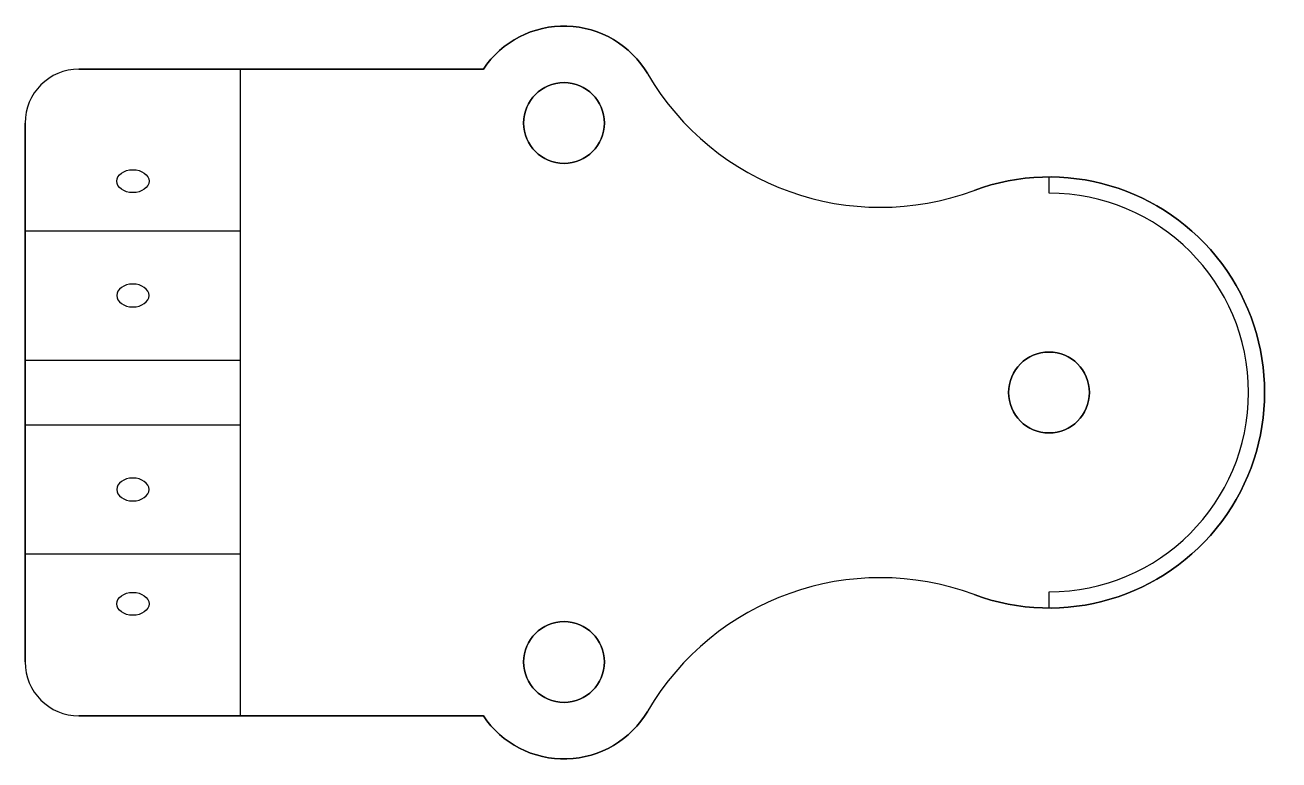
# Model space of a CAD drawing. Header units: millimetres. Extents: x 229 to 275.5, y 127.4 to 154.6.
import ezdxf

# ---------------------------------------------------------------- set-up
doc = ezdxf.new("R2010")
doc.units = ezdxf.units.MM

msp = doc.modelspace()

# ---------------------------------------------------------------- linework, layer by layer
for p, q in [((231, 153, 12.2), (237, 153, 12.2)), ((231, 153), (231, 153, 12.2)), ((246.007, 153), (231, 153)), ((237, 147, 12.2), (237, 153, 12.2)), ((237, 129, 4.2), (237, 153, 4.2)), ((237, 153, 4.2), (237, 153, 12.2)), ((237, 153, 4.2), (246.007, 153, 4.2)), ((246.007, 153), (246.007, 153, 4.2)), ((252.106, 152.82), (252.106, 152.82, 4.2)), ((229, 147, 12.2), (229, 151, 12.2)), ((229, 151), (229, 151, 12.2)), ((229, 151), (229, 131)), ((264.215, 148.5), (264.215, 148.5, 4.2)), ((229, 147, 12.2), (237, 147, 12.2)), ((229, 142.2, 7.4), (229, 147, 12.2)), ((237, 142.2, 7.4), (237, 147, 12.2)), ((229, 142.2, 7.4), (237, 142.2, 7.4)), ((229, 139.8, 7.4), (229, 142.2, 7.4)), ((237, 139.8, 7.4), (237, 142.2, 7.4)), ((229, 139.8, 7.4), (237, 139.8, 7.4)), ((229, 135, 12.2), (229, 139.8, 7.4)), ((237, 135, 12.2), (237, 139.8, 7.4)), ((237, 135, 12.2), (229, 135, 12.2)), ((229, 131, 12.2), (229, 135, 12.2)), ((237, 129, 12.2), (237, 135, 12.2)), ((264.215, 133.5), (264.215, 133.5, 4.2)), ((229, 131), (229, 131, 12.2)), ((237, 129, 12.2), (231, 129, 12.2)), ((231, 129), (231, 129, 12.2)), ((231, 129), (246.007, 129)), ((237, 129, 12.2), (237, 129, 4.2)), ((246.007, 129, 4.2), (237, 129, 4.2)), ((246.007, 129), (246.007, 129, 4.2)), ((252.106, 129.18), (252.106, 129.18, 4.2))]:
    msp.add_line(p, q)
at = {"elevation": 4.2}
msp.add_lwpolyline([(267, 133), (267, 133.6, 1), (267, 148.4), (267, 149)], format="xyb", dxfattribs=at)
at = {"extrusion": (0, 0, -1)}
for centre in [(-249, 151, -4.2), (-267, 141, -4.2), (-249, 131, -4.2)]:
    msp.add_circle(centre, 1.5, dxfattribs=at)
for centre in [(249, 151), (267, 141), (249, 131)]:
    msp.add_circle(centre, 1.5)
at = {"extrusion": (0, -0.707107, 0.707107)}
msp.add_circle((233, 109.177, -101.318), 0.6, dxfattribs=at)
at = {"extrusion": (0, 0.707107, -0.707107)}
msp.add_circle((-233, 109.177, 95.318), 0.6, dxfattribs=at)
at = {"extrusion": (0, -0.707107, -0.707107)}
msp.add_circle((233, -90.227, -104.086), 0.6, dxfattribs=at)
at = {"extrusion": (0, 0.707107, 0.707107)}
msp.add_circle((-233, -90.227, 98.086), 0.6, dxfattribs=at)
at = {"extrusion": (0, 0, -1)}
for centre, radius, start, end in [((-249, 151, -4.2), 3.6, 33.749, 149.6374), ((-267, 141, -4.2), 8, 69.6305, 290.3695), ((-249, 131, -4.2), 3.6, 210.3626, 326.251)]:
    msp.add_arc(centre, radius, start, end, dxfattribs=at)
for centre, radius, start, end in [((249, 151), 3.6, 30.3626, 146.251), ((231, 151, 12.2), 2, 90, 180), ((231, 151), 2, 90, 180), ((260.735, 157.874, 4.2), 10, 210.3626, 290.3695), ((260.735, 157.874), 10, 210.3626, 290.3695), ((267, 141), 8, 249.6305, 110.3695), ((260.735, 124.126, 4.2), 10, 69.6305, 149.6374), ((260.735, 124.126), 10, 69.6305, 149.6374), ((231, 131, 12.2), 2, 180, 270), ((231, 131), 2, 180, 270), ((249, 131), 3.6, 213.749, 329.6374)]:
    msp.add_arc(centre, radius, start, end)

doc.saveas('drawing.dxf')
